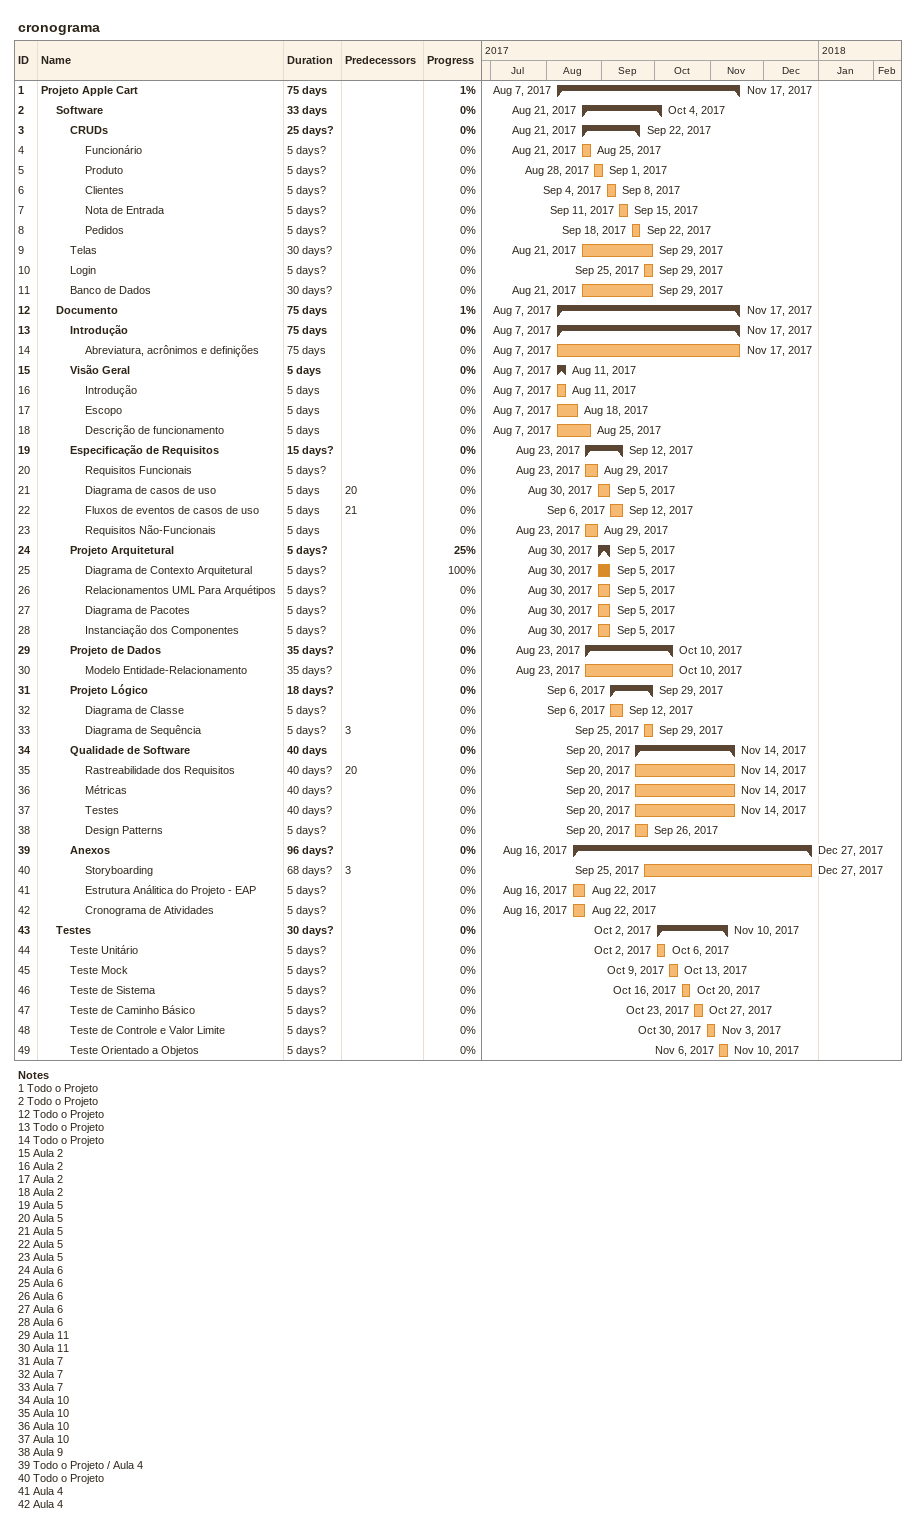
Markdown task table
cronograma

| ID | Level | Task | Duration | Start | Finish | Predecessors | % complete |
|---|---|---|---|---|---|---|---|
| 1 | 1 | **Projeto Apple Cart** | 75d | 2017-08-07 | 2017-11-17 |  | 1 |
| 2 | 2 | **Software** | 33d | 2017-08-21 | 2017-10-04 |  | 0 |
| 3 | 3 | **CRUDs** | 25d? | 2017-08-21 | 2017-09-22 |  | 0 |
| 4 | 4 | Funcionário | 5d? | 2017-08-21 | 2017-08-25 |  | 0 |
| 5 | 4 | Produto | 5d? | 2017-08-28 | 2017-09-01 |  | 0 |
| 6 | 4 | Clientes | 5d? | 2017-09-04 | 2017-09-08 |  | 0 |
| 7 | 4 | Nota de Entrada | 5d? | 2017-09-11 | 2017-09-15 |  | 0 |
| 8 | 4 | Pedidos | 5d? | 2017-09-18 | 2017-09-22 |  | 0 |
| 9 | 3 | Telas | 30d? | 2017-08-21 | 2017-09-29 |  | 0 |
| 10 | 3 | Login | 5d? | 2017-09-25 | 2017-09-29 |  | 0 |
| 11 | 3 | Banco de Dados | 30d? | 2017-08-21 | 2017-09-29 |  | 0 |
| 12 | 2 | **Documento** | 75d | 2017-08-07 | 2017-11-17 |  | 1 |
| 13 | 3 | **Introdução** | 75d | 2017-08-07 | 2017-11-17 |  | 0 |
| 14 | 4 | Abreviatura, acrônimos e definições | 75d | 2017-08-07 | 2017-11-17 |  | 0 |
| 15 | 3 | **Visão Geral** | 5d | 2017-08-07 | 2017-08-11 |  | 0 |
| 16 | 4 | Introdução | 5d | 2017-08-07 | 2017-08-11 |  | 0 |
| 17 | 4 | Escopo | 5d | 2017-08-07 | 2017-08-18 |  | 0 |
| 18 | 4 | Descrição de funcionamento | 5d | 2017-08-07 | 2017-08-25 |  | 0 |
| 19 | 3 | **Especificação de Requisitos** | 15d? | 2017-08-23 | 2017-09-12 |  | 0 |
| 20 | 4 | Requisitos Funcionais | 5d? | 2017-08-23 | 2017-08-29 |  | 0 |
| 21 | 4 | Diagrama de casos de uso | 5d | 2017-08-30 | 2017-09-05 | 20 | 0 |
| 22 | 4 | Fluxos de eventos de casos de uso | 5d | 2017-09-06 | 2017-09-12 | 21 | 0 |
| 23 | 4 | Requisitos Não-Funcionais | 5d | 2017-08-23 | 2017-08-29 |  | 0 |
| 24 | 3 | **Projeto Arquitetural** | 5d? | 2017-08-30 | 2017-09-05 |  | 25 |
| 25 | 4 | Diagrama de Contexto Arquitetural | 5d? | 2017-08-30 | 2017-09-05 |  | 100 |
| 26 | 4 | Relacionamentos UML Para Arquétipos | 5d? | 2017-08-30 | 2017-09-05 |  | 0 |
| 27 | 4 | Diagrama de Pacotes | 5d? | 2017-08-30 | 2017-09-05 |  | 0 |
| 28 | 4 | Instanciação dos Componentes | 5d? | 2017-08-30 | 2017-09-05 |  | 0 |
| 29 | 3 | **Projeto de Dados** | 35d? | 2017-08-23 | 2017-10-10 |  | 0 |
| 30 | 4 | Modelo Entidade-Relacionamento | 35d? | 2017-08-23 | 2017-10-10 |  | 0 |
| 31 | 3 | **Projeto Lógico** | 18d? | 2017-09-06 | 2017-09-29 |  | 0 |
| 32 | 4 | Diagrama de Classe | 5d? | 2017-09-06 | 2017-09-12 |  | 0 |
| 33 | 4 | Diagrama de Sequência | 5d? | 2017-09-25 | 2017-09-29 | 3 | 0 |
| 34 | 3 | **Qualidade de Software** | 40d | 2017-09-20 | 2017-11-14 |  | 0 |
| 35 | 4 | Rastreabilidade dos Requisitos | 40d? | 2017-09-20 | 2017-11-14 | 20 | 0 |
| 36 | 4 | Métricas | 40d? | 2017-09-20 | 2017-11-14 |  | 0 |
| 37 | 4 | Testes | 40d? | 2017-09-20 | 2017-11-14 |  | 0 |
| 38 | 4 | Design Patterns | 5d? | 2017-09-20 | 2017-09-26 |  | 0 |
| 39 | 3 | **Anexos** | 96d? | 2017-08-16 | 2017-12-27 |  | 0 |
| 40 | 4 | Storyboarding | 68d? | 2017-09-25 | 2017-12-27 | 3 | 0 |
| 41 | 4 | Estrutura Análitica do Projeto - EAP | 5d? | 2017-08-16 | 2017-08-22 |  | 0 |
| 42 | 4 | Cronograma de Atividades | 5d? | 2017-08-16 | 2017-08-22 |  | 0 |
| 43 | 2 | **Testes** | 30d? | 2017-10-02 | 2017-11-10 |  | 0 |
| 44 | 3 | Teste Unitário | 5d? | 2017-10-02 | 2017-10-06 |  | 0 |
| 45 | 3 | Teste Mock | 5d? | 2017-10-09 | 2017-10-13 |  | 0 |
| 46 | 3 | Teste de Sistema | 5d? | 2017-10-16 | 2017-10-20 |  | 0 |
| 47 | 3 | Teste de Caminho Básico | 5d? | 2017-10-23 | 2017-10-27 |  | 0 |
| 48 | 3 | Teste de Controle e Valor Limite | 5d? | 2017-10-30 | 2017-11-03 |  | 0 |
| 49 | 3 | Teste Orientado a Objetos | 5d? | 2017-11-06 | 2017-11-10 |  | 0 |

Notes
- 1: Todo o Projeto
- 2: Todo o Projeto
- 12: Todo o Projeto
- 13: Todo o Projeto
- 14: Todo o Projeto
- 15: Aula 2
- 16: Aula 2
- 17: Aula 2
- 18: Aula 2
- 19: Aula 5
- 20: Aula 5
- 21: Aula 5
- 22: Aula 5
- 23: Aula 5
- 24: Aula 6
- 25: Aula 6
- 26: Aula 6
- 27: Aula 6
- 28: Aula 6
- 29: Aula 11
- 30: Aula 11
- 31: Aula 7
- 32: Aula 7
- 33: Aula 7
- 34: Aula 10
- 35: Aula 10
- 36: Aula 10
- 37: Aula 10
- 38: Aula 9
- 39: Todo o Projeto / Aula 4
- 40: Todo o Projeto
- 41: Aula 4
- 42: Aula 4
